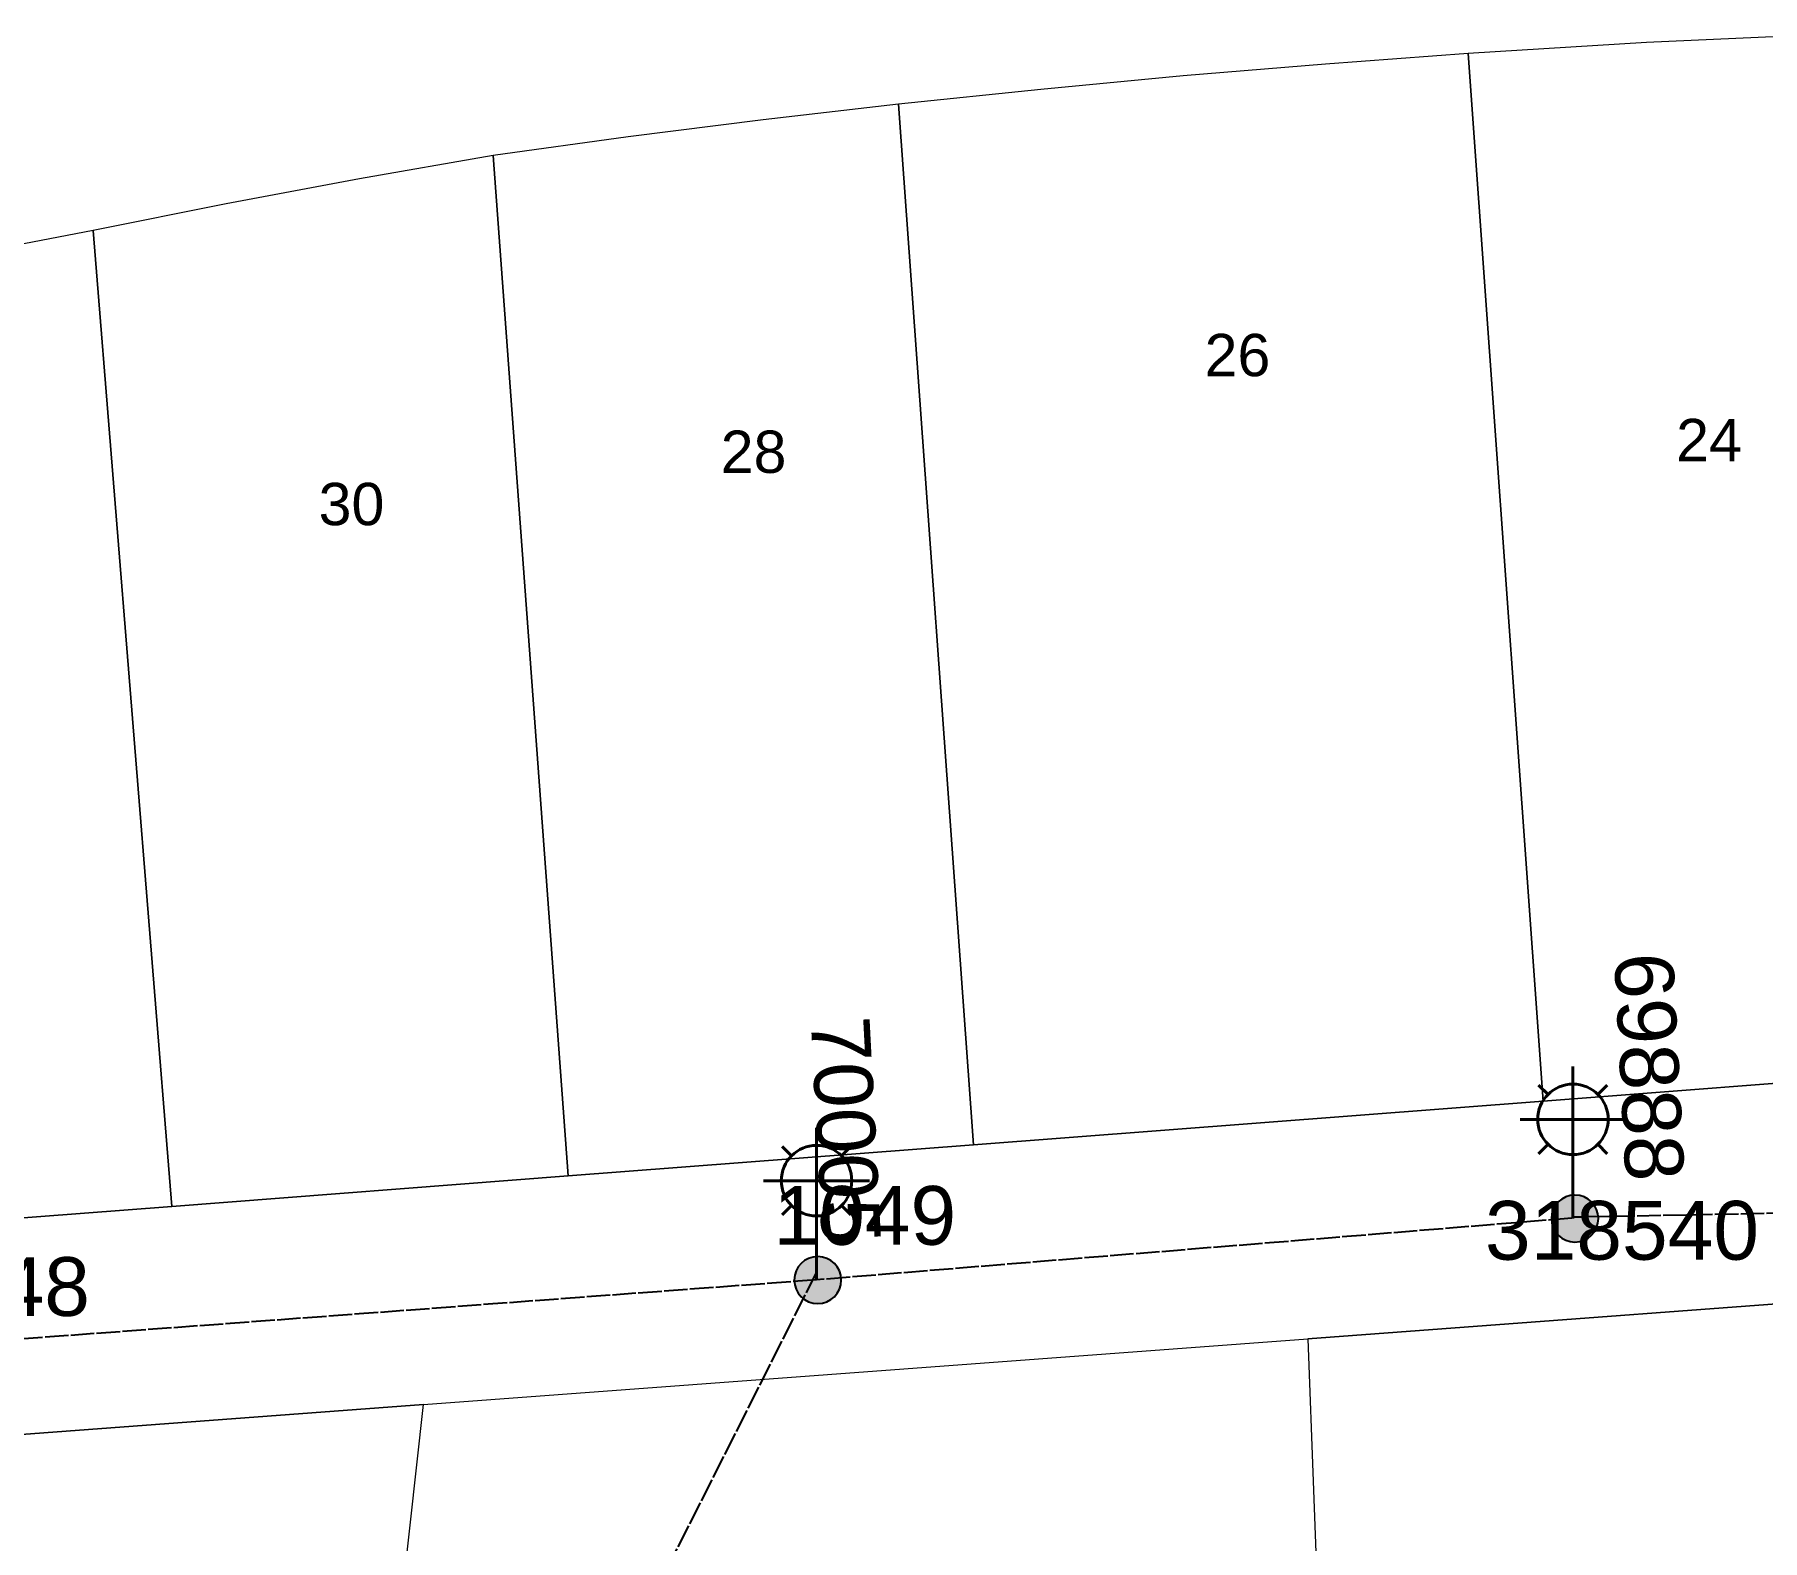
# Model space of a CAD drawing. Header units: metres. Extents: x 307881 to 309377, y 6244646 to 6245709.
# Drawn here: x 308456.1 to 308529.6, y 6245426.4 to 6245490.4 of the extents above; entities that cross this region are included whole.
import ezdxf
from ezdxf.enums import TextEntityAlignment as Align

# ---------------------------------------------------------------- set-up
doc = ezdxf.new("R2010")
doc.units = ezdxf.units.M
doc.linetypes.add('Cable Exist OH', pattern=[1, 1, 0])
doc.layers.get('0').update_dxf_attribs({"color": 6})
doc.layers.add('Cadastre Land Parcels_SP_EXT', color=9, linetype='Continuous', lineweight=5)
doc.layers.add('Cadastre Roads_SP_EXT', color=9, linetype='Continuous', lineweight=5)
for name, color, linetype in [('Equip_SP_SL_EXT', 7, 'Continuous'), ('Mains_SL_EXT', 7, 'Continuous'), ('SupportsOH_SP_TR_HV_LV_SL_EXT', 7, 'Continuous')]:
    doc.layers.add(name, color=color, linetype=linetype)
doc.styles.add('iecARIAL', font='arial.ttf', dxfattribs={"height": 2})
doc.styles.add('POLE_LABEL', font='arial.ttf')
doc.styles.get("Standard").update_dxf_attribs({"font": 'arial.ttf'})

# ---------------------------------------------------------------- blocks, each defined once
blk = doc.blocks.new('SL_LANTERN_EXT')
at = {"lineweight": 40}
for p, q in [((0, 1.968), (0, 6.468)), ((-1.459, 5.676), (-1.061, 5.278)), ((1.458, 5.676), (1.06, 5.278)), ((-2.25, 4.218), (2.25, 4.218)), ((-1.459, 2.759), (-1.061, 3.157)), ((1.458, 2.759), (1.06, 3.157)), ((0, 0), (0, 2.721))]:
    blk.add_line(p, q, dxfattribs=at)
blk.add_circle((0, 4.218), 1.5, dxfattribs=at)
at = {"color": 7, "style": 'iecARIAL', "flags": 8}
blk.add_attdef('ASSET_NUM', (1.5, 1.5), '', height=2.5, dxfattribs=at)
for tag, p, height, flags in [('CONSTRUCTED_VOLTAGE', (0.981, -0.653), 0.2, 9), ('CONTROL_TYPE', (0.981, -0.853), 0.2, 9), ('OPERATING_VOLTAGE', (0.981, -1.653), 0.2, 9), ('LANTERN_PURPOSE', (0.981, -1.053), 0.2, 9), ('LANTERN_TYPE', (0.981, -1.253), 0.2, 9), ('NO_PHASES', (0.981, -1.453), 0.2, 9), ('LNUMBER', (2.181, -3.253), 2.5, 8), ('ORIENTATION', (0.981, -1.853), 0.2, 9), ('OWNED_BY', (0.981, -2.053), 0.2, 9), ('STATE', (0.981, -2.253), 0.2, 9), ('CEXIST', (0.981, -2.653), 0.2, 9), ('CNEW', (0.981, -2.853), 0.2, 9), ('CNUMBER', (0.981, -3.053), 0.2, 9), ('USAGE', (0.981, -2.453), 0.2, 9), ('CREMOVE', (0.981, -3.253), 0.2, 9), ('CREPLACE', (0.981, -3.453), 0.2, 9), ('LKINGHEIGHT', (0.981, -3.653), 0.2, 9), ('LBRACKET', (0.981, -3.853), 0.2, 9), ('LBRACKETVOCAB', (0.981, -4.053), 0.2, 9), ('LCATEGORY', (0.981, -4.253), 0.2, 9), ('LCHARGE1', (0.981, -4.453), 0.2, 9), ('LCHARGE1PERCENT', (0.981, -4.653), 0.2, 9), ('LCHARGE2', (0.981, -4.853), 0.2, 9), ('LCHARGE2PERCENT', (0.981, -5.053), 0.2, 9), ('LCHARGE3', (0.981, -5.253), 0.2, 9), ('LCHARGE3PERCENT', (0.981, -5.453), 0.2, 9), ('LEXIST', (0.981, -5.653), 0.2, 9), ('LLAMP', (0.981, -5.853), 0.2, 9), ('LLAMPVOCAB', (0.981, -6.053), 0.2, 9), ('LMAST', (0.981, -6.253), 0.2, 9), ('LMASTVOCAB', (0.981, -6.453), 0.2, 9), ('LNEW', (0.981, -6.653), 0.2, 9), ('LANTNUMBER', (0.981, -6.853), 0.2, 9), ('LOUTREACH', (0.981, -7.253), 0.2, 9), ('LOUTREACHVOCAB', (0.981, -7.453), 0.2, 9), ('LRATECODE', (0.981, -7.653), 0.2, 9), ('LREMOVE', (0.981, -7.853), 0.2, 9), ('LREPLACE', (0.981, -8.053), 0.2, 9), ('LTYPE', (0.981, -8.253), 0.2, 9), ('LTYPEVOCAB', (0.981, -8.453), 0.2, 9), ('LEGEND', (0.981, -8.653), 0.2, 9), ('LOCATION', (0.981, -8.853), 0.2, 9), ('STREETNAME', (0.981, -9.253), 0.2, 9), ('SUBURB', (0.981, -9.453), 0.2, 1), ('NOTES', (0.981, -9.053), 0.2, 9)]:
    blk.add_attdef(tag, p, '', height=height, dxfattribs=dict(flags=flags))
blk = doc.blocks.new('POLE_EXT')
blk.add_hatch(color=256).paths.add_polyline_path([(-1, 0, 1), (1, 0, 1)])
blk.add_lwpolyline([(-1, 0, 1), (1, 0, 1)], format="xyb", close=True)
for tag, height, flags, p in [('pNumber', 2.5, 8, (-17.84, 2.067)), ('OWNED_BY', 0.2, 9, (1.355, -0.4)), ('SPECIAL_USE', 0.2, 9, (1.355, -0.8)), ('PARENT', 0.2, 9, (1.355, -0.6)), ('cLV', 0.2, 9, (1.355, -1.4)), ('STATE', 0.2, 9, (1.355, -1)), ('USAGE', 0.2, 9, (1.355, -1.2)), ('cHV', 0.2, 9, (1.355, -2)), ('hDepth', 0.2, 9, (1.355, -1.6)), ('hDia', 0.2, 9, (1.355, -1.8)), ('LBRACKET', 0.2, 9, (1.355, -2.2)), ('LExisting', 0.2, 9, (1.355, -2.4)), ('LANTNUMBER', 0.2, 9, (1.355, -2.6)), ('LOther', 0.2, 9, (1.355, -2.8)), ('LRemove', 0.2, 9, (1.355, -3)), ('cLinedev', 0.2, 9, (1.355, -3.4)), ('LEGEND', 0.2, 9, (1.355, -3.2)), ('LOCATION', 0.2, 9, (1.355, -3.6)), ('pExisting', 0.2, 9, (1.355, -3.8)), ('pFooting', 0.2, 9, (1.355, -4.4)), ('PFNUMBER', 0.2, 9, (1.355, -4)), ('NEWPFNUMBER', 0.2, 9, (1.355, -4.2)), ('pNew', 0.2, 9, (1.355, -4.6)), ('pRelocate', 0.2, 9, (1.355, -5)), ('pRemove', 0.2, 9, (1.355, -5.2)), ('pReplace', 0.2, 9, (1.355, -5.4)), ('pStay', 0.2, 9, (1.355, -5.6)), ('pType', 0.2, 9, (1.355, -5.8)), ('cspan', 0.2, 9, (1.355, -6)), ('STREETNAME', 0.2, 9, (1.355, -6.2)), ('SUBURB', 0.2, 9, (1.355, -6.4)), ('NOTES', 0.2, 9, (1.355, -6.6)), ('OPERATED_BY', 0.2, 9, (1.355, -7.014)), ('MAINTAINED_BY', 0.2, 9, (1.355, -6.814))]:
    blk.add_attdef(tag, text='', height=height, dxfattribs=dict(flags=flags)).set_placement(p, align=Align.MIDDLE_LEFT)
at = {"style": 'POLE_LABEL'}
for tag, height, flags, p in [('ASSET_NUM', 2.5, 8, (2, 2)), ('STRUCTURE_PLANT_NUMBER', 0.2, 9, (1.355, 0.028)), ('STREET_CODE', 0.2, 9, (1.355, -0.2))]:
    blk.add_attdef(tag, text='', height=height, dxfattribs=dict(at, flags=flags)).set_placement(p, align=Align.MIDDLE_LEFT)
at = {"flags": 1}
blk.add_attdef('Z', (1.355, -7.328), '', height=0.2, dxfattribs=at)

msp = doc.modelspace()

# ---------------------------------------------------------------- linework, layer by layer
at = {"layer": 'Cadastre Land Parcels_SP_EXT', "linetype": 'Continuous'}
for points in [[(308532.254, 6245490.438), (308524.661, 6245490.094), (308517.074, 6245489.628), (308520.263, 6245445.077), (308535.358, 6245446.237), (308532.254, 6245490.438)], [(308517.074, 6245489.628), (308511.011, 6245489.183), (308504.953, 6245488.676), (308498.9, 6245488.106), (308492.853, 6245487.471), (308496.037, 6245443.219), (308520.263, 6245445.077), (308517.074, 6245489.628)], [(308496.037, 6245443.219), (308492.853, 6245487.471), (308487.099, 6245486.809), (308481.352, 6245486.09), (308475.613, 6245485.291), (308478.803, 6245441.897), (308496.037, 6245443.219)], [(308475.613, 6245485.291), (308469.931, 6245484.306), (308464.261, 6245483.243), (308458.602, 6245482.101), (308461.955, 6245440.605), (308478.803, 6245441.897), (308475.613, 6245485.291)], [(308458.602, 6245482.101), (308441.875, 6245478.884), (308444.855, 6245439.291), (308461.955, 6245440.605), (308458.602, 6245482.101)], [(308566.077, 6245444.555), (308565.795, 6245448.558), (308550.436, 6245447.394), (308535.358, 6245446.237), (308520.263, 6245445.077), (308496.037, 6245443.219), (308478.803, 6245441.897), (308461.955, 6245440.605), (308444.855, 6245439.291), (308427.828, 6245437.985), (308411.182, 6245436.708), (308411.861, 6245427.647), (308472.659, 6245432.174), (308510.259, 6245434.974), (308566.483, 6245439.162), (308566.077, 6245444.555)]]:
    msp.add_lwpolyline(points, close=True, dxfattribs=at)
at = {"layer": 'Cadastre Roads_SP_EXT', "linetype": 'Continuous'}
for points in [[(308599.559, 6245416.559), (308597.44, 6245431.699), (308595.334, 6245446.741), (308566.077, 6245444.555), (308566.483, 6245439.162), (308510.259, 6245434.974), (308510.737, 6245422.102), (308511.214, 6245409.231), (308525.404, 6245410.407), (308543.568, 6245411.915), (308561.779, 6245413.407), (308580.008, 6245414.938), (308599.559, 6245416.559)], [(308423.349, 6245402.516), (308438.098, 6245403.743), (308454.886, 6245405.146), (308469.81, 6245406.388), (308472.659, 6245432.174), (308411.861, 6245427.647), (308415.051, 6245401.815), (308423.349, 6245402.516)]]:
    msp.add_lwpolyline(points, close=True, dxfattribs=at)
at = {"layer": 'Mains_SL_EXT', "linetype": 'Cable Exist OH'}
for points in [[(308572.559, 6245441.119), (308521.533, 6245440.143)], [(308521.492, 6245440.102), (308489.37, 6245437.48)], [(308489.372, 6245437.821), (308475.698, 6245410.717)], [(308489.37, 6245437.48), (308448.74, 6245434.454)]]:
    msp.add_lwpolyline(points, dxfattribs=at)

# ---------------------------------------------------------------- block references
at = {"layer": 'Equip_SP_SL_EXT'}
ref = msp.add_blockref('SL_LANTERN_EXT', (308521.535, 6245440.087), dxfattribs=at)
ref.add_attrib('ASSET_NUM', '69888', dxfattribs={"layer": '0', "height": 2.5, "rotation": 272.94177, "style": 'iecARIAL'}).set_placement((308523.035, 6245441.587), align=Align.BOTTOM_RIGHT)
ref = msp.add_blockref('SL_LANTERN_EXT', (308489.37, 6245437.48), dxfattribs=at)
ref.add_attrib('ASSET_NUM', '70005', dxfattribs={"layer": '0', "height": 2.5, "rotation": 272.96438, "style": 'iecARIAL'}).set_placement((308490.87, 6245438.98), align=Align.MIDDLE_RIGHT)
at = {"layer": 'SupportsOH_SP_TR_HV_LV_SL_EXT'}
ref = msp.add_blockref('POLE_EXT', (308489.422, 6245437.471), dxfattribs=at)
ref.add_attrib('ASSET_NUM', '1049', dxfattribs={"layer": '0', "height": 2.5, "style": 'POLE_LABEL'}).set_placement((308491.422, 6245438.221), align=Align.BOTTOM_CENTER)
ref = msp.add_blockref('POLE_EXT', (308521.619, 6245440.087), dxfattribs=at)
ref.add_attrib('ASSET_NUM', '318540', dxfattribs={"layer": '0', "height": 2.5, "style": 'POLE_LABEL'}).set_placement((308523.619, 6245440.837), align=Align.TOP_CENTER)
ref = msp.add_blockref('POLE_EXT', (308448.702, 6245434.444), dxfattribs=at)
ref.add_attrib('ASSET_NUM', '1048', dxfattribs={"layer": '0', "height": 2.5, "rotation": 0.0107, "style": 'POLE_LABEL'}).set_placement((308450.702, 6245435.194), align=Align.BOTTOM_LEFT)

# ---------------------------------------------------------------- texts
at = {"layer": 'Cadastre Land Parcels_SP_EXT'}
for s, p in [('26', (308505.87, 6245475.909)), ('24', (308525.922, 6245472.295)), ('28', (308485.293, 6245471.796)), ('30', (308468.194, 6245469.574))]:
    msp.add_text(s, height=1.8, dxfattribs=at).set_placement(p)

doc.saveas('drawing.dxf')
